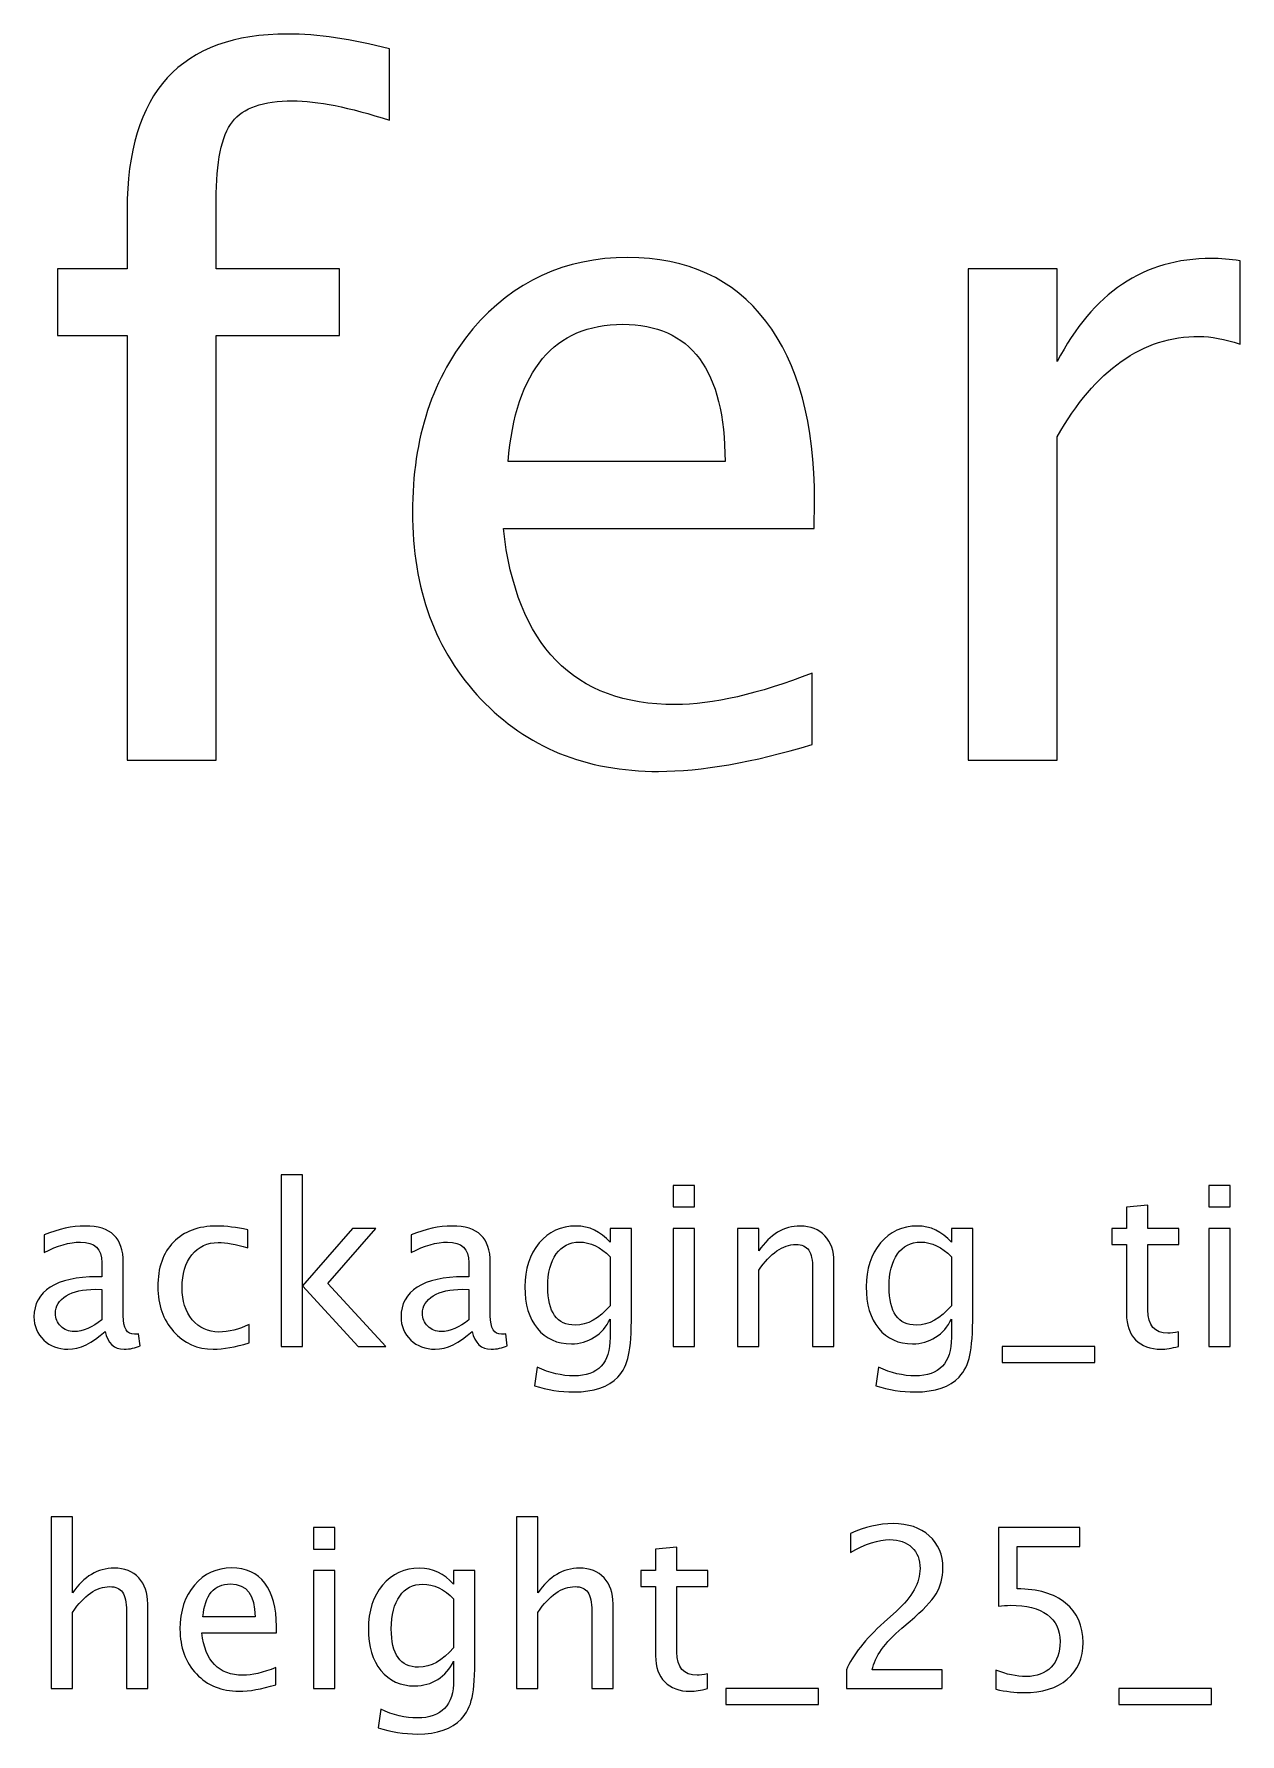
# Model space of a CAD drawing. Header units: centimetres. Extents: x -201 to 63, y -83 to 73.
# Drawn here: x -51.92 to -45.04, y 52.41 to 62.1 of the extents above; entities that cross this region are included whole.
import ezdxf

# ---------------------------------------------------------------- set-up
doc = ezdxf.new("R2010")
doc.units = ezdxf.units.CM
doc.header["$MEASUREMENT"] = 0
doc.layers.add('Layer 1', color=7, linetype='Continuous')

msp = doc.modelspace()

# ---------------------------------------------------------------- linework, layer by layer
at = {"layer": 'Layer 1'}
for points, knots in [([(-51.38484, 57.96006), (-51.38484, 57.96006), (-51.38484, 60.38364), (-51.38484, 60.38364), (-51.38484, 60.38364), (-51.38484, 60.38364), (-51.7826, 60.38364), (-51.7826, 60.38364), (-51.7826, 60.38364), (-51.7826, 60.38364), (-51.7826, 60.76465), (-51.7826, 60.76465), (-51.7826, 60.76465), (-51.7826, 60.76465), (-51.38484, 60.76465), (-51.38484, 60.76465), (-51.38484, 60.76465), (-51.38484, 60.76465), (-51.38484, 61.10067), (-51.38484, 61.10067), (-51.38484, 61.10067), (-51.38484, 61.76918), (-51.07969, 62.10344), (-50.46938, 62.10344), (-50.46938, 62.10344), (-50.29828, 62.10344), (-50.10426, 62.07522), (-49.8873, 62.01877), (-49.8873, 62.01877), (-49.8873, 62.01877), (-49.8873, 61.61131), (-49.8873, 61.61131), (-49.8873, 61.61131), (-50.11748, 61.6854), (-50.30181, 61.72244), (-50.44028, 61.72244), (-50.44028, 61.72244), (-50.60873, 61.72244), (-50.72338, 61.68275), (-50.78424, 61.60249), (-50.78424, 61.60249), (-50.84597, 61.52224), (-50.87684, 61.37319), (-50.87684, 61.15535), (-50.87684, 61.15535), (-50.87684, 61.15535), (-50.87684, 60.76465), (-50.87684, 60.76465), (-50.87684, 60.76465), (-50.87684, 60.76465), (-50.17217, 60.76465), (-50.17217, 60.76465), (-50.17217, 60.76465), (-50.17217, 60.76465), (-50.17217, 60.38364), (-50.17217, 60.38364), (-50.17217, 60.38364), (-50.17217, 60.38364), (-50.87684, 60.38364), (-50.87684, 60.38364), (-50.87684, 60.38364), (-50.87684, 60.38364), (-50.87684, 57.96006), (-50.87684, 57.96006), (-50.87684, 57.96006), (-50.87684, 57.96006), (-51.38484, 57.96006), (-51.38484, 57.96006)], [0, 0, 0, 0, 0.0555556, 0.0555556, 0.0555556, 0.0555556, 0.1111111, 0.1111111, 0.1111111, 0.1111111, 0.1666667, 0.1666667, 0.1666667, 0.1666667, 0.2222222, 0.2222222, 0.2222222, 0.2222222, 0.2777778, 0.2777778, 0.2777778, 0.2777778, 0.3333333, 0.3333333, 0.3333333, 0.3333333, 0.3888889, 0.3888889, 0.3888889, 0.3888889, 0.4444444, 0.4444444, 0.4444444, 0.4444444, 0.5, 0.5, 0.5, 0.5, 0.5555556, 0.5555556, 0.5555556, 0.5555556, 0.6111111, 0.6111111, 0.6111111, 0.6111111, 0.6666667, 0.6666667, 0.6666667, 0.6666667, 0.7222222, 0.7222222, 0.7222222, 0.7222222, 0.7777778, 0.7777778, 0.7777778, 0.7777778, 0.8333333, 0.8333333, 0.8333333, 0.8333333, 0.8888889, 0.8888889, 0.8888889, 0.8888889, 1, 1, 1, 1]), ([(-47.47606, 58.05002), (-47.81737, 57.94771), (-48.1093, 57.89656), (-48.35271, 57.89656), (-48.35271, 57.89656), (-48.76811, 57.89656), (-49.10589, 58.03414), (-49.36607, 58.30843), (-49.36607, 58.30843), (-49.62624, 58.58271), (-49.75677, 58.93814), (-49.75677, 59.37558), (-49.75677, 59.37558), (-49.75677, 59.7998), (-49.64212, 60.14817), (-49.41193, 60.42069), (-49.41193, 60.42069), (-49.18174, 60.69233), (-48.88717, 60.82815), (-48.52822, 60.82815), (-48.52822, 60.82815), (-48.18867, 60.82815), (-47.92585, 60.70732), (-47.74064, 60.46567), (-47.74064, 60.46567), (-47.55544, 60.22401), (-47.46283, 59.88182), (-47.46283, 59.4382), (-47.46283, 59.4382), (-47.46283, 59.4382), (-47.46548, 59.28298), (-47.46548, 59.28298), (-47.46548, 59.28298), (-47.46548, 59.28298), (-49.23819, 59.28298), (-49.23819, 59.28298), (-49.23819, 59.28298), (-49.1641, 58.6127), (-48.8369, 58.27756), (-48.25746, 58.27756), (-48.25746, 58.27756), (-48.04491, 58.27756), (-47.78474, 58.33753), (-47.47606, 58.45748), (-47.47606, 58.45748), (-47.47606, 58.45748), (-47.47606, 58.05002), (-47.47606, 58.05002)], [0, 0, 0, 0, 0.0769231, 0.0769231, 0.0769231, 0.0769231, 0.1538462, 0.1538462, 0.1538462, 0.1538462, 0.2307692, 0.2307692, 0.2307692, 0.2307692, 0.3076923, 0.3076923, 0.3076923, 0.3076923, 0.3846154, 0.3846154, 0.3846154, 0.3846154, 0.4615385, 0.4615385, 0.4615385, 0.4615385, 0.5384615, 0.5384615, 0.5384615, 0.5384615, 0.6153846, 0.6153846, 0.6153846, 0.6153846, 0.6923077, 0.6923077, 0.6923077, 0.6923077, 0.7692308, 0.7692308, 0.7692308, 0.7692308, 0.8461538, 0.8461538, 0.8461538, 0.8461538, 1, 1, 1, 1]), ([(-46.58618, 57.96006), (-46.58618, 57.96006), (-46.58618, 60.76465), (-46.58618, 60.76465), (-46.58618, 60.76465), (-46.58618, 60.76465), (-46.07818, 60.76465), (-46.07818, 60.76465), (-46.07818, 60.76465), (-46.07818, 60.76465), (-46.07818, 60.2346), (-46.07818, 60.2346), (-46.07818, 60.2346), (-45.87621, 60.62706), (-45.58341, 60.82285), (-45.19888, 60.82285), (-45.19888, 60.82285), (-45.14685, 60.82285), (-45.09216, 60.81844), (-45.03572, 60.80962), (-45.03572, 60.80962), (-45.03572, 60.80962), (-45.03572, 60.33426), (-45.03572, 60.33426), (-45.03572, 60.33426), (-45.12391, 60.36336), (-45.20153, 60.37835), (-45.26855, 60.37835), (-45.26855, 60.37835), (-45.59135, 60.37835), (-45.86122, 60.18785), (-46.07818, 59.80597), (-46.07818, 59.80597), (-46.07818, 59.80597), (-46.07818, 57.96006), (-46.07818, 57.96006), (-46.07818, 57.96006), (-46.07818, 57.96006), (-46.58618, 57.96006), (-46.58618, 57.96006)], [0, 0, 0, 0, 0.0909091, 0.0909091, 0.0909091, 0.0909091, 0.1818182, 0.1818182, 0.1818182, 0.1818182, 0.2727273, 0.2727273, 0.2727273, 0.2727273, 0.3636364, 0.3636364, 0.3636364, 0.3636364, 0.4545455, 0.4545455, 0.4545455, 0.4545455, 0.5454545, 0.5454545, 0.5454545, 0.5454545, 0.6363636, 0.6363636, 0.6363636, 0.6363636, 0.7272727, 0.7272727, 0.7272727, 0.7272727, 0.8181818, 0.8181818, 0.8181818, 0.8181818, 1, 1, 1, 1]), ([(-49.21173, 59.66398), (-49.21173, 59.66398), (-47.97348, 59.66398), (-47.97348, 59.66398), (-47.97348, 59.66398), (-47.97348, 60.18609), (-48.16839, 60.44714), (-48.55732, 60.44714), (-48.55732, 60.44714), (-48.94891, 60.44714), (-49.16675, 60.18609), (-49.21173, 59.66398)], [0, 0, 0, 0, 0.25, 0.25, 0.25, 0.25, 0.5, 0.5, 0.5, 0.5, 1, 1, 1, 1]), ([(-50.50589, 54.61574), (-50.50589, 54.61574), (-50.50589, 55.59491), (-50.50589, 55.59491), (-50.50589, 55.59491), (-50.50589, 55.59491), (-50.38397, 55.59491), (-50.38397, 55.59491), (-50.38397, 55.59491), (-50.38397, 55.59491), (-50.38397, 54.96224), (-50.38397, 54.96224), (-50.38397, 54.96224), (-50.38397, 54.96224), (-50.09822, 55.28884), (-50.09822, 55.28884), (-50.09822, 55.28884), (-50.09822, 55.28884), (-49.96656, 55.28884), (-49.96656, 55.28884), (-49.96656, 55.28884), (-49.96656, 55.28884), (-50.23961, 54.97473), (-50.23961, 54.97473), (-50.23961, 54.97473), (-50.23961, 54.97473), (-49.90941, 54.61574), (-49.90941, 54.61574), (-49.90941, 54.61574), (-49.90941, 54.61574), (-50.06647, 54.61574), (-50.06647, 54.61574), (-50.06647, 54.61574), (-50.06647, 54.61574), (-50.38397, 54.96097), (-50.38397, 54.96097), (-50.38397, 54.96097), (-50.38397, 54.96097), (-50.38397, 54.61574), (-50.38397, 54.61574), (-50.38397, 54.61574), (-50.38397, 54.61574), (-50.50589, 54.61574), (-50.50589, 54.61574)], [0, 0, 0, 0, 0.0833333, 0.0833333, 0.0833333, 0.0833333, 0.1666667, 0.1666667, 0.1666667, 0.1666667, 0.25, 0.25, 0.25, 0.25, 0.3333333, 0.3333333, 0.3333333, 0.3333333, 0.4166667, 0.4166667, 0.4166667, 0.4166667, 0.5, 0.5, 0.5, 0.5, 0.5833333, 0.5833333, 0.5833333, 0.5833333, 0.6666667, 0.6666667, 0.6666667, 0.6666667, 0.75, 0.75, 0.75, 0.75, 0.8333333, 0.8333333, 0.8333333, 0.8333333, 1, 1, 1, 1]), ([(-48.27047, 55.41203), (-48.27047, 55.41203), (-48.27047, 55.53395), (-48.27047, 55.53395), (-48.27047, 55.53395), (-48.27047, 55.53395), (-48.14855, 55.53395), (-48.14855, 55.53395), (-48.14855, 55.53395), (-48.14855, 55.53395), (-48.14855, 55.41203), (-48.14855, 55.41203), (-48.14855, 55.41203), (-48.14855, 55.41203), (-48.27047, 55.41203), (-48.27047, 55.41203)], [0, 0, 0, 0, 0.2, 0.2, 0.2, 0.2, 0.4, 0.4, 0.4, 0.4, 0.6, 0.6, 0.6, 0.6, 1, 1, 1, 1]), ([(-45.21336, 55.41203), (-45.21336, 55.41203), (-45.21336, 55.53395), (-45.21336, 55.53395), (-45.21336, 55.53395), (-45.21336, 55.53395), (-45.09144, 55.53395), (-45.09144, 55.53395), (-45.09144, 55.53395), (-45.09144, 55.53395), (-45.09144, 55.41203), (-45.09144, 55.41203), (-45.09144, 55.41203), (-45.09144, 55.41203), (-45.21336, 55.41203), (-45.21336, 55.41203)], [0, 0, 0, 0, 0.2, 0.2, 0.2, 0.2, 0.4, 0.4, 0.4, 0.4, 0.6, 0.6, 0.6, 0.6, 1, 1, 1, 1]), ([(-45.38735, 54.61595), (-45.42503, 54.60558), (-45.45783, 54.6005), (-45.48556, 54.6005), (-45.48556, 54.6005), (-45.54779, 54.6005), (-45.59626, 54.61828), (-45.63098, 54.65384), (-45.63098, 54.65384), (-45.6659, 54.6894), (-45.68326, 54.73872), (-45.68326, 54.80201), (-45.68326, 54.80201), (-45.68326, 54.80201), (-45.68326, 55.1974), (-45.68326, 55.1974), (-45.68326, 55.1974), (-45.68326, 55.1974), (-45.7675, 55.1974), (-45.7675, 55.1974), (-45.7675, 55.1974), (-45.7675, 55.1974), (-45.7675, 55.28884), (-45.7675, 55.28884), (-45.7675, 55.28884), (-45.7675, 55.28884), (-45.68326, 55.28884), (-45.68326, 55.28884), (-45.68326, 55.28884), (-45.68326, 55.28884), (-45.68326, 55.41055), (-45.68326, 55.41055), (-45.68326, 55.41055), (-45.68326, 55.41055), (-45.56134, 55.42219), (-45.56134, 55.42219), (-45.56134, 55.42219), (-45.56134, 55.42219), (-45.56134, 55.28884), (-45.56134, 55.28884), (-45.56134, 55.28884), (-45.56134, 55.28884), (-45.38481, 55.28884), (-45.38481, 55.28884), (-45.38481, 55.28884), (-45.38481, 55.28884), (-45.38481, 55.1974), (-45.38481, 55.1974), (-45.38481, 55.1974), (-45.38481, 55.1974), (-45.56134, 55.1974), (-45.56134, 55.1974), (-45.56134, 55.1974), (-45.56134, 55.1974), (-45.56134, 54.82402), (-45.56134, 54.82402), (-45.56134, 54.82402), (-45.56134, 54.73597), (-45.52303, 54.69194), (-45.44662, 54.69194), (-45.44662, 54.69194), (-45.43032, 54.69194), (-45.41063, 54.69469), (-45.38735, 54.69998), (-45.38735, 54.69998), (-45.38735, 54.69998), (-45.38735, 54.61595), (-45.38735, 54.61595)], [0, 0, 0, 0, 0.0555556, 0.0555556, 0.0555556, 0.0555556, 0.1111111, 0.1111111, 0.1111111, 0.1111111, 0.1666667, 0.1666667, 0.1666667, 0.1666667, 0.2222222, 0.2222222, 0.2222222, 0.2222222, 0.2777778, 0.2777778, 0.2777778, 0.2777778, 0.3333333, 0.3333333, 0.3333333, 0.3333333, 0.3888889, 0.3888889, 0.3888889, 0.3888889, 0.4444444, 0.4444444, 0.4444444, 0.4444444, 0.5, 0.5, 0.5, 0.5, 0.5555556, 0.5555556, 0.5555556, 0.5555556, 0.6111111, 0.6111111, 0.6111111, 0.6111111, 0.6666667, 0.6666667, 0.6666667, 0.6666667, 0.7222222, 0.7222222, 0.7222222, 0.7222222, 0.7777778, 0.7777778, 0.7777778, 0.7777778, 0.8333333, 0.8333333, 0.8333333, 0.8333333, 0.8888889, 0.8888889, 0.8888889, 0.8888889, 1, 1, 1, 1]), ([(-51.51067, 54.70147), (-51.5839, 54.63416), (-51.65439, 54.6005), (-51.72212, 54.6005), (-51.72212, 54.6005), (-51.77779, 54.6005), (-51.82415, 54.61786), (-51.86076, 54.65278), (-51.86076, 54.65278), (-51.89759, 54.68771), (-51.91601, 54.73173), (-51.91601, 54.78486), (-51.91601, 54.78486), (-51.91601, 54.85831), (-51.88511, 54.91483), (-51.8233, 54.9542), (-51.8233, 54.9542), (-51.76149, 54.99357), (-51.6728, 55.01325), (-51.55723, 55.01325), (-51.55723, 55.01325), (-51.55723, 55.01325), (-51.52866, 55.01325), (-51.52866, 55.01325), (-51.52866, 55.01325), (-51.52866, 55.01325), (-51.52866, 55.09432), (-51.52866, 55.09432), (-51.52866, 55.09432), (-51.52866, 55.17242), (-51.5693, 55.21137), (-51.65079, 55.21137), (-51.65079, 55.21137), (-51.71387, 55.21137), (-51.78287, 55.19147), (-51.85759, 55.15168), (-51.85759, 55.15168), (-51.85759, 55.15168), (-51.85759, 55.25201), (-51.85759, 55.25201), (-51.85759, 55.25201), (-51.77546, 55.28588), (-51.69799, 55.30281), (-51.62539, 55.30281), (-51.62539, 55.30281), (-51.55067, 55.30281), (-51.49543, 55.28588), (-51.46008, 55.2518), (-51.46008, 55.2518), (-51.42452, 55.21772), (-51.40674, 55.16523), (-51.40674, 55.09432), (-51.40674, 55.09432), (-51.40674, 55.09432), (-51.40674, 54.79015), (-51.40674, 54.79015), (-51.40674, 54.79015), (-51.40674, 54.72052), (-51.38536, 54.68559), (-51.34239, 54.68559), (-51.34239, 54.68559), (-51.3371, 54.68559), (-51.32927, 54.68644), (-51.3189, 54.68813), (-51.3189, 54.68813), (-51.3189, 54.68813), (-51.31022, 54.6204), (-51.31022, 54.6204), (-51.31022, 54.6204), (-51.33795, 54.60706), (-51.36843, 54.6005), (-51.40187, 54.6005), (-51.40187, 54.6005), (-51.45881, 54.6005), (-51.495, 54.63416), (-51.51067, 54.70147)], [0, 0, 0, 0, 0.05, 0.05, 0.05, 0.05, 0.1, 0.1, 0.1, 0.1, 0.15, 0.15, 0.15, 0.15, 0.2, 0.2, 0.2, 0.2, 0.25, 0.25, 0.25, 0.25, 0.3, 0.3, 0.3, 0.3, 0.35, 0.35, 0.35, 0.35, 0.4, 0.4, 0.4, 0.4, 0.45, 0.45, 0.45, 0.45, 0.5, 0.5, 0.5, 0.5, 0.55, 0.55, 0.55, 0.55, 0.6, 0.6, 0.6, 0.6, 0.65, 0.65, 0.65, 0.65, 0.7, 0.7, 0.7, 0.7, 0.75, 0.75, 0.75, 0.75, 0.8, 0.8, 0.8, 0.8, 0.85, 0.85, 0.85, 0.85, 0.9, 0.9, 0.9, 0.9, 1, 1, 1, 1]), ([(-50.68898, 54.63606), (-50.76793, 54.61235), (-50.83609, 54.6005), (-50.89345, 54.6005), (-50.89345, 54.6005), (-50.98447, 54.6005), (-51.05982, 54.63416), (-51.11972, 54.70125), (-51.11972, 54.70125), (-51.17962, 54.76856), (-51.20968, 54.85344), (-51.20968, 54.95568), (-51.20968, 54.95568), (-51.20968, 55.0649), (-51.18005, 55.1502), (-51.12078, 55.21116), (-51.12078, 55.21116), (-51.06151, 55.27233), (-50.97875, 55.30281), (-50.87249, 55.30281), (-50.87249, 55.30281), (-50.82021, 55.30281), (-50.76137, 55.29561), (-50.6966, 55.28122), (-50.6966, 55.28122), (-50.6966, 55.28122), (-50.6966, 55.17835), (-50.6966, 55.17835), (-50.6966, 55.17835), (-50.76539, 55.19867), (-50.82148, 55.20883), (-50.86466, 55.20883), (-50.86466, 55.20883), (-50.92732, 55.20883), (-50.97748, 55.18534), (-51.01495, 55.13856), (-51.01495, 55.13856), (-51.05241, 55.09178), (-51.07125, 55.02934), (-51.07125, 54.95144), (-51.07125, 54.95144), (-51.07125, 54.87588), (-51.05178, 54.81492), (-51.01304, 54.76814), (-51.01304, 54.76814), (-50.97431, 54.72157), (-50.92372, 54.69829), (-50.86085, 54.69829), (-50.86085, 54.69829), (-50.80518, 54.69829), (-50.74803, 54.71268), (-50.68898, 54.74147), (-50.68898, 54.74147), (-50.68898, 54.74147), (-50.68898, 54.63606), (-50.68898, 54.63606)], [0, 0, 0, 0, 0.0666667, 0.0666667, 0.0666667, 0.0666667, 0.1333333, 0.1333333, 0.1333333, 0.1333333, 0.2, 0.2, 0.2, 0.2, 0.2666667, 0.2666667, 0.2666667, 0.2666667, 0.3333333, 0.3333333, 0.3333333, 0.3333333, 0.4, 0.4, 0.4, 0.4, 0.4666667, 0.4666667, 0.4666667, 0.4666667, 0.5333333, 0.5333333, 0.5333333, 0.5333333, 0.6, 0.6, 0.6, 0.6, 0.6666667, 0.6666667, 0.6666667, 0.6666667, 0.7333333, 0.7333333, 0.7333333, 0.7333333, 0.8, 0.8, 0.8, 0.8, 0.8666667, 0.8666667, 0.8666667, 0.8666667, 1, 1, 1, 1]), ([(-49.41665, 54.70147), (-49.48988, 54.63416), (-49.56037, 54.6005), (-49.6281, 54.6005), (-49.6281, 54.6005), (-49.68377, 54.6005), (-49.73013, 54.61786), (-49.76674, 54.65278), (-49.76674, 54.65278), (-49.80357, 54.68771), (-49.82199, 54.73173), (-49.82199, 54.78486), (-49.82199, 54.78486), (-49.82199, 54.85831), (-49.79109, 54.91483), (-49.72928, 54.9542), (-49.72928, 54.9542), (-49.66747, 54.99357), (-49.57878, 55.01325), (-49.46321, 55.01325), (-49.46321, 55.01325), (-49.46321, 55.01325), (-49.43464, 55.01325), (-49.43464, 55.01325), (-49.43464, 55.01325), (-49.43464, 55.01325), (-49.43464, 55.09432), (-49.43464, 55.09432), (-49.43464, 55.09432), (-49.43464, 55.17242), (-49.47528, 55.21137), (-49.55677, 55.21137), (-49.55677, 55.21137), (-49.61985, 55.21137), (-49.68885, 55.19147), (-49.76357, 55.15168), (-49.76357, 55.15168), (-49.76357, 55.15168), (-49.76357, 55.25201), (-49.76357, 55.25201), (-49.76357, 55.25201), (-49.68144, 55.28588), (-49.60397, 55.30281), (-49.53137, 55.30281), (-49.53137, 55.30281), (-49.45665, 55.30281), (-49.40141, 55.28588), (-49.36606, 55.2518), (-49.36606, 55.2518), (-49.3305, 55.21772), (-49.31272, 55.16523), (-49.31272, 55.09432), (-49.31272, 55.09432), (-49.31272, 55.09432), (-49.31272, 54.79015), (-49.31272, 54.79015), (-49.31272, 54.79015), (-49.31272, 54.72052), (-49.29134, 54.68559), (-49.24837, 54.68559), (-49.24837, 54.68559), (-49.24308, 54.68559), (-49.23525, 54.68644), (-49.22488, 54.68813), (-49.22488, 54.68813), (-49.22488, 54.68813), (-49.2162, 54.6204), (-49.2162, 54.6204), (-49.2162, 54.6204), (-49.24393, 54.60706), (-49.27441, 54.6005), (-49.30785, 54.6005), (-49.30785, 54.6005), (-49.36479, 54.6005), (-49.40098, 54.63416), (-49.41665, 54.70147)], [0, 0, 0, 0, 0.05, 0.05, 0.05, 0.05, 0.1, 0.1, 0.1, 0.1, 0.15, 0.15, 0.15, 0.15, 0.2, 0.2, 0.2, 0.2, 0.25, 0.25, 0.25, 0.25, 0.3, 0.3, 0.3, 0.3, 0.35, 0.35, 0.35, 0.35, 0.4, 0.4, 0.4, 0.4, 0.45, 0.45, 0.45, 0.45, 0.5, 0.5, 0.5, 0.5, 0.55, 0.55, 0.55, 0.55, 0.6, 0.6, 0.6, 0.6, 0.65, 0.65, 0.65, 0.65, 0.7, 0.7, 0.7, 0.7, 0.75, 0.75, 0.75, 0.75, 0.8, 0.8, 0.8, 0.8, 0.85, 0.85, 0.85, 0.85, 0.9, 0.9, 0.9, 0.9, 1, 1, 1, 1]), ([(-49.05978, 54.39222), (-49.05978, 54.39222), (-49.04539, 54.49763), (-49.04539, 54.49763), (-49.04539, 54.49763), (-48.97469, 54.46461), (-48.90463, 54.4481), (-48.83541, 54.4481), (-48.83541, 54.4481), (-48.69804, 54.4481), (-48.62925, 54.52091), (-48.62925, 54.66633), (-48.62925, 54.66633), (-48.62925, 54.66633), (-48.62925, 54.77216), (-48.62925, 54.77216), (-48.62925, 54.77216), (-48.65042, 54.7275), (-48.68047, 54.693), (-48.71963, 54.66823), (-48.71963, 54.66823), (-48.75879, 54.64347), (-48.80239, 54.63098), (-48.85044, 54.63098), (-48.85044, 54.63098), (-48.93193, 54.63098), (-48.99649, 54.66019), (-49.04412, 54.71861), (-49.04412, 54.71861), (-49.09174, 54.77703), (-49.11566, 54.85619), (-49.11566, 54.9561), (-49.11566, 54.9561), (-49.11566, 55.05834), (-49.08857, 55.14173), (-49.03438, 55.20629), (-49.03438, 55.20629), (-48.97998, 55.27064), (-48.90992, 55.30281), (-48.82377, 55.30281), (-48.82377, 55.30281), (-48.74842, 55.30281), (-48.68344, 55.27233), (-48.62925, 55.21116), (-48.62925, 55.21116), (-48.62925, 55.21116), (-48.62925, 55.28884), (-48.62925, 55.28884), (-48.62925, 55.28884), (-48.62925, 55.28884), (-48.50733, 55.28884), (-48.50733, 55.28884), (-48.50733, 55.28884), (-48.50733, 55.28884), (-48.50733, 54.79947), (-48.50733, 54.79947), (-48.50733, 54.79947), (-48.50733, 54.69427), (-48.51283, 54.61638), (-48.52384, 54.56579), (-48.52384, 54.56579), (-48.53463, 54.5152), (-48.55538, 54.47371), (-48.58543, 54.44154), (-48.58543, 54.44154), (-48.63877, 54.38502), (-48.72217, 54.35666), (-48.83541, 54.35666), (-48.83541, 54.35666), (-48.91309, 54.35666), (-48.98781, 54.36851), (-49.05978, 54.39222)], [0, 0, 0, 0, 0.0526316, 0.0526316, 0.0526316, 0.0526316, 0.1052632, 0.1052632, 0.1052632, 0.1052632, 0.1578947, 0.1578947, 0.1578947, 0.1578947, 0.2105263, 0.2105263, 0.2105263, 0.2105263, 0.2631579, 0.2631579, 0.2631579, 0.2631579, 0.3157895, 0.3157895, 0.3157895, 0.3157895, 0.3684211, 0.3684211, 0.3684211, 0.3684211, 0.4210526, 0.4210526, 0.4210526, 0.4210526, 0.4736842, 0.4736842, 0.4736842, 0.4736842, 0.5263158, 0.5263158, 0.5263158, 0.5263158, 0.5789474, 0.5789474, 0.5789474, 0.5789474, 0.6315789, 0.6315789, 0.6315789, 0.6315789, 0.6842105, 0.6842105, 0.6842105, 0.6842105, 0.7368421, 0.7368421, 0.7368421, 0.7368421, 0.7894737, 0.7894737, 0.7894737, 0.7894737, 0.8421053, 0.8421053, 0.8421053, 0.8421053, 0.8947368, 0.8947368, 0.8947368, 0.8947368, 1, 1, 1, 1]), ([(-48.27047, 54.61574), (-48.27047, 54.61574), (-48.27047, 55.28884), (-48.27047, 55.28884), (-48.27047, 55.28884), (-48.27047, 55.28884), (-48.14855, 55.28884), (-48.14855, 55.28884), (-48.14855, 55.28884), (-48.14855, 55.28884), (-48.14855, 54.61574), (-48.14855, 54.61574), (-48.14855, 54.61574), (-48.14855, 54.61574), (-48.27047, 54.61574), (-48.27047, 54.61574)], [0, 0, 0, 0, 0.2, 0.2, 0.2, 0.2, 0.4, 0.4, 0.4, 0.4, 0.6, 0.6, 0.6, 0.6, 1, 1, 1, 1]), ([(-47.90344, 54.61574), (-47.90344, 54.61574), (-47.90344, 55.28884), (-47.90344, 55.28884), (-47.90344, 55.28884), (-47.90344, 55.28884), (-47.78152, 55.28884), (-47.78152, 55.28884), (-47.78152, 55.28884), (-47.78152, 55.28884), (-47.78152, 55.16163), (-47.78152, 55.16163), (-47.78152, 55.16163), (-47.71696, 55.25582), (-47.6378, 55.30281), (-47.54424, 55.30281), (-47.54424, 55.30281), (-47.4854, 55.30281), (-47.43862, 55.2844), (-47.40412, 55.24735), (-47.40412, 55.24735), (-47.36962, 55.21052), (-47.35226, 55.16078), (-47.35226, 55.09855), (-47.35226, 55.09855), (-47.35226, 55.09855), (-47.35226, 54.61574), (-47.35226, 54.61574), (-47.35226, 54.61574), (-47.35226, 54.61574), (-47.47418, 54.61574), (-47.47418, 54.61574), (-47.47418, 54.61574), (-47.47418, 54.61574), (-47.47418, 55.05876), (-47.47418, 55.05876), (-47.47418, 55.05876), (-47.47418, 55.10871), (-47.48159, 55.14427), (-47.49619, 55.16544), (-47.49619, 55.16544), (-47.51101, 55.18682), (-47.53535, 55.1974), (-47.56943, 55.1974), (-47.56943, 55.1974), (-47.64436, 55.1974), (-47.71506, 55.14851), (-47.78152, 55.05072), (-47.78152, 55.05072), (-47.78152, 55.05072), (-47.78152, 54.61574), (-47.78152, 54.61574), (-47.78152, 54.61574), (-47.78152, 54.61574), (-47.90344, 54.61574), (-47.90344, 54.61574)], [0, 0, 0, 0, 0.0666667, 0.0666667, 0.0666667, 0.0666667, 0.1333333, 0.1333333, 0.1333333, 0.1333333, 0.2, 0.2, 0.2, 0.2, 0.2666667, 0.2666667, 0.2666667, 0.2666667, 0.3333333, 0.3333333, 0.3333333, 0.3333333, 0.4, 0.4, 0.4, 0.4, 0.4666667, 0.4666667, 0.4666667, 0.4666667, 0.5333333, 0.5333333, 0.5333333, 0.5333333, 0.6, 0.6, 0.6, 0.6, 0.6666667, 0.6666667, 0.6666667, 0.6666667, 0.7333333, 0.7333333, 0.7333333, 0.7333333, 0.8, 0.8, 0.8, 0.8, 0.8666667, 0.8666667, 0.8666667, 0.8666667, 1, 1, 1, 1]), ([(-47.11265, 54.39222), (-47.11265, 54.39222), (-47.09826, 54.49763), (-47.09826, 54.49763), (-47.09826, 54.49763), (-47.02756, 54.46461), (-46.9575, 54.4481), (-46.88828, 54.4481), (-46.88828, 54.4481), (-46.75091, 54.4481), (-46.68212, 54.52091), (-46.68212, 54.66633), (-46.68212, 54.66633), (-46.68212, 54.66633), (-46.68212, 54.77216), (-46.68212, 54.77216), (-46.68212, 54.77216), (-46.70329, 54.7275), (-46.73334, 54.693), (-46.7725, 54.66823), (-46.7725, 54.66823), (-46.81166, 54.64347), (-46.85526, 54.63098), (-46.90331, 54.63098), (-46.90331, 54.63098), (-46.9848, 54.63098), (-47.04936, 54.66019), (-47.09699, 54.71861), (-47.09699, 54.71861), (-47.14461, 54.77703), (-47.16853, 54.85619), (-47.16853, 54.9561), (-47.16853, 54.9561), (-47.16853, 55.05834), (-47.14144, 55.14173), (-47.08725, 55.20629), (-47.08725, 55.20629), (-47.03285, 55.27064), (-46.96279, 55.30281), (-46.87664, 55.30281), (-46.87664, 55.30281), (-46.80129, 55.30281), (-46.73631, 55.27233), (-46.68212, 55.21116), (-46.68212, 55.21116), (-46.68212, 55.21116), (-46.68212, 55.28884), (-46.68212, 55.28884), (-46.68212, 55.28884), (-46.68212, 55.28884), (-46.5602, 55.28884), (-46.5602, 55.28884), (-46.5602, 55.28884), (-46.5602, 55.28884), (-46.5602, 54.79947), (-46.5602, 54.79947), (-46.5602, 54.79947), (-46.5602, 54.69427), (-46.5657, 54.61638), (-46.57671, 54.56579), (-46.57671, 54.56579), (-46.5875, 54.5152), (-46.60825, 54.47371), (-46.6383, 54.44154), (-46.6383, 54.44154), (-46.69164, 54.38502), (-46.77504, 54.35666), (-46.88828, 54.35666), (-46.88828, 54.35666), (-46.96596, 54.35666), (-47.04068, 54.36851), (-47.11265, 54.39222)], [0, 0, 0, 0, 0.0526316, 0.0526316, 0.0526316, 0.0526316, 0.1052632, 0.1052632, 0.1052632, 0.1052632, 0.1578947, 0.1578947, 0.1578947, 0.1578947, 0.2105263, 0.2105263, 0.2105263, 0.2105263, 0.2631579, 0.2631579, 0.2631579, 0.2631579, 0.3157895, 0.3157895, 0.3157895, 0.3157895, 0.3684211, 0.3684211, 0.3684211, 0.3684211, 0.4210526, 0.4210526, 0.4210526, 0.4210526, 0.4736842, 0.4736842, 0.4736842, 0.4736842, 0.5263158, 0.5263158, 0.5263158, 0.5263158, 0.5789474, 0.5789474, 0.5789474, 0.5789474, 0.6315789, 0.6315789, 0.6315789, 0.6315789, 0.6842105, 0.6842105, 0.6842105, 0.6842105, 0.7368421, 0.7368421, 0.7368421, 0.7368421, 0.7894737, 0.7894737, 0.7894737, 0.7894737, 0.8421053, 0.8421053, 0.8421053, 0.8421053, 0.8947368, 0.8947368, 0.8947368, 0.8947368, 1, 1, 1, 1]), ([(-45.21336, 54.61574), (-45.21336, 54.61574), (-45.21336, 55.28884), (-45.21336, 55.28884), (-45.21336, 55.28884), (-45.21336, 55.28884), (-45.09144, 55.28884), (-45.09144, 55.28884), (-45.09144, 55.28884), (-45.09144, 55.28884), (-45.09144, 54.61574), (-45.09144, 54.61574), (-45.09144, 54.61574), (-45.09144, 54.61574), (-45.21336, 54.61574), (-45.21336, 54.61574)], [0, 0, 0, 0, 0.2, 0.2, 0.2, 0.2, 0.4, 0.4, 0.4, 0.4, 0.6, 0.6, 0.6, 0.6, 1, 1, 1, 1]), ([(-48.62925, 54.84857), (-48.62925, 54.84857), (-48.62925, 55.12776), (-48.62925, 55.12776), (-48.62925, 55.12776), (-48.68301, 55.18343), (-48.74164, 55.21137), (-48.80493, 55.21137), (-48.80493, 55.21137), (-48.86124, 55.21137), (-48.90526, 55.18893), (-48.93701, 55.14385), (-48.93701, 55.14385), (-48.96897, 55.09898), (-48.98485, 55.03653), (-48.98485, 54.95695), (-48.98485, 54.95695), (-48.98485, 54.81069), (-48.93299, 54.73766), (-48.82906, 54.73766), (-48.82906, 54.73766), (-48.75837, 54.73766), (-48.69169, 54.7747), (-48.62925, 54.84857)], [0, 0, 0, 0, 0.1428571, 0.1428571, 0.1428571, 0.1428571, 0.2857143, 0.2857143, 0.2857143, 0.2857143, 0.4285714, 0.4285714, 0.4285714, 0.4285714, 0.5714286, 0.5714286, 0.5714286, 0.5714286, 0.7142857, 0.7142857, 0.7142857, 0.7142857, 1, 1, 1, 1]), ([(-46.68212, 54.84857), (-46.68212, 54.84857), (-46.68212, 55.12776), (-46.68212, 55.12776), (-46.68212, 55.12776), (-46.73588, 55.18343), (-46.79451, 55.21137), (-46.8578, 55.21137), (-46.8578, 55.21137), (-46.91411, 55.21137), (-46.95813, 55.18893), (-46.98988, 55.14385), (-46.98988, 55.14385), (-47.02184, 55.09898), (-47.03772, 55.03653), (-47.03772, 54.95695), (-47.03772, 54.95695), (-47.03772, 54.81069), (-46.98586, 54.73766), (-46.88193, 54.73766), (-46.88193, 54.73766), (-46.81124, 54.73766), (-46.74456, 54.7747), (-46.68212, 54.84857)], [0, 0, 0, 0, 0.1428571, 0.1428571, 0.1428571, 0.1428571, 0.2857143, 0.2857143, 0.2857143, 0.2857143, 0.4285714, 0.4285714, 0.4285714, 0.4285714, 0.5714286, 0.5714286, 0.5714286, 0.5714286, 0.7142857, 0.7142857, 0.7142857, 0.7142857, 1, 1, 1, 1]), ([(-51.52866, 54.76793), (-51.52866, 54.76793), (-51.52866, 54.94086), (-51.52866, 54.94086), (-51.52866, 54.94086), (-51.52866, 54.94086), (-51.56782, 54.94213), (-51.56782, 54.94213), (-51.56782, 54.94213), (-51.63555, 54.94213), (-51.69016, 54.92964), (-51.73186, 54.90467), (-51.73186, 54.90467), (-51.77335, 54.87948), (-51.79409, 54.84625), (-51.79409, 54.80476), (-51.79409, 54.80476), (-51.79409, 54.77576), (-51.78372, 54.75121), (-51.76319, 54.7311), (-51.76319, 54.7311), (-51.74244, 54.71099), (-51.71725, 54.70083), (-51.68741, 54.70083), (-51.68741, 54.70083), (-51.63661, 54.70083), (-51.58369, 54.72327), (-51.52866, 54.76793)], [0, 0, 0, 0, 0.125, 0.125, 0.125, 0.125, 0.25, 0.25, 0.25, 0.25, 0.375, 0.375, 0.375, 0.375, 0.5, 0.5, 0.5, 0.5, 0.625, 0.625, 0.625, 0.625, 0.75, 0.75, 0.75, 0.75, 1, 1, 1, 1]), ([(-49.43464, 54.76793), (-49.43464, 54.76793), (-49.43464, 54.94086), (-49.43464, 54.94086), (-49.43464, 54.94086), (-49.43464, 54.94086), (-49.4738, 54.94213), (-49.4738, 54.94213), (-49.4738, 54.94213), (-49.54153, 54.94213), (-49.59614, 54.92964), (-49.63784, 54.90467), (-49.63784, 54.90467), (-49.67933, 54.87948), (-49.70007, 54.84625), (-49.70007, 54.80476), (-49.70007, 54.80476), (-49.70007, 54.77576), (-49.6897, 54.75121), (-49.66917, 54.7311), (-49.66917, 54.7311), (-49.64842, 54.71099), (-49.62323, 54.70083), (-49.59339, 54.70083), (-49.59339, 54.70083), (-49.54259, 54.70083), (-49.48967, 54.72327), (-49.43464, 54.76793)], [0, 0, 0, 0, 0.125, 0.125, 0.125, 0.125, 0.25, 0.25, 0.25, 0.25, 0.375, 0.375, 0.375, 0.375, 0.5, 0.5, 0.5, 0.5, 0.625, 0.625, 0.625, 0.625, 0.75, 0.75, 0.75, 0.75, 1, 1, 1, 1]), ([(-46.39192, 54.5243), (-46.39192, 54.5243), (-46.39192, 54.61574), (-46.39192, 54.61574), (-46.39192, 54.61574), (-46.39192, 54.61574), (-45.8636, 54.61574), (-45.8636, 54.61574), (-45.8636, 54.61574), (-45.8636, 54.61574), (-45.8636, 54.5243), (-45.8636, 54.5243), (-45.8636, 54.5243), (-45.8636, 54.5243), (-46.39192, 54.5243), (-46.39192, 54.5243)], [0, 0, 0, 0, 0.2, 0.2, 0.2, 0.2, 0.4, 0.4, 0.4, 0.4, 0.6, 0.6, 0.6, 0.6, 1, 1, 1, 1]), ([(-51.81799, 52.66417), (-51.81799, 52.66417), (-51.81799, 53.64334), (-51.81799, 53.64334), (-51.81799, 53.64334), (-51.81799, 53.64334), (-51.69607, 53.64334), (-51.69607, 53.64334), (-51.69607, 53.64334), (-51.69607, 53.64334), (-51.69607, 53.21006), (-51.69607, 53.21006), (-51.69607, 53.21006), (-51.63151, 53.30425), (-51.55235, 53.35124), (-51.45879, 53.35124), (-51.45879, 53.35124), (-51.39995, 53.35124), (-51.35317, 53.33283), (-51.31867, 53.29578), (-51.31867, 53.29578), (-51.28417, 53.25895), (-51.26681, 53.20921), (-51.26681, 53.14698), (-51.26681, 53.14698), (-51.26681, 53.14698), (-51.26681, 52.66417), (-51.26681, 52.66417), (-51.26681, 52.66417), (-51.26681, 52.66417), (-51.38873, 52.66417), (-51.38873, 52.66417), (-51.38873, 52.66417), (-51.38873, 52.66417), (-51.38873, 53.10719), (-51.38873, 53.10719), (-51.38873, 53.10719), (-51.38873, 53.15714), (-51.39614, 53.1927), (-51.41074, 53.21387), (-51.41074, 53.21387), (-51.42556, 53.23525), (-51.4499, 53.24583), (-51.48398, 53.24583), (-51.48398, 53.24583), (-51.55891, 53.24583), (-51.62961, 53.19694), (-51.69607, 53.09915), (-51.69607, 53.09915), (-51.69607, 53.09915), (-51.69607, 52.66417), (-51.69607, 52.66417), (-51.69607, 52.66417), (-51.69607, 52.66417), (-51.81799, 52.66417), (-51.81799, 52.66417)], [0, 0, 0, 0, 0.0666667, 0.0666667, 0.0666667, 0.0666667, 0.1333333, 0.1333333, 0.1333333, 0.1333333, 0.2, 0.2, 0.2, 0.2, 0.2666667, 0.2666667, 0.2666667, 0.2666667, 0.3333333, 0.3333333, 0.3333333, 0.3333333, 0.4, 0.4, 0.4, 0.4, 0.4666667, 0.4666667, 0.4666667, 0.4666667, 0.5333333, 0.5333333, 0.5333333, 0.5333333, 0.6, 0.6, 0.6, 0.6, 0.6666667, 0.6666667, 0.6666667, 0.6666667, 0.7333333, 0.7333333, 0.7333333, 0.7333333, 0.8, 0.8, 0.8, 0.8, 0.8666667, 0.8666667, 0.8666667, 0.8666667, 1, 1, 1, 1]), ([(-49.16326, 52.66417), (-49.16326, 52.66417), (-49.16326, 53.64334), (-49.16326, 53.64334), (-49.16326, 53.64334), (-49.16326, 53.64334), (-49.04134, 53.64334), (-49.04134, 53.64334), (-49.04134, 53.64334), (-49.04134, 53.64334), (-49.04134, 53.21006), (-49.04134, 53.21006), (-49.04134, 53.21006), (-48.97678, 53.30425), (-48.89762, 53.35124), (-48.80406, 53.35124), (-48.80406, 53.35124), (-48.74522, 53.35124), (-48.69844, 53.33283), (-48.66394, 53.29578), (-48.66394, 53.29578), (-48.62944, 53.25895), (-48.61208, 53.20921), (-48.61208, 53.14698), (-48.61208, 53.14698), (-48.61208, 53.14698), (-48.61208, 52.66417), (-48.61208, 52.66417), (-48.61208, 52.66417), (-48.61208, 52.66417), (-48.734, 52.66417), (-48.734, 52.66417), (-48.734, 52.66417), (-48.734, 52.66417), (-48.734, 53.10719), (-48.734, 53.10719), (-48.734, 53.10719), (-48.734, 53.15714), (-48.74141, 53.1927), (-48.75601, 53.21387), (-48.75601, 53.21387), (-48.77083, 53.23525), (-48.79517, 53.24583), (-48.82925, 53.24583), (-48.82925, 53.24583), (-48.90418, 53.24583), (-48.97488, 53.19694), (-49.04134, 53.09915), (-49.04134, 53.09915), (-49.04134, 53.09915), (-49.04134, 52.66417), (-49.04134, 52.66417), (-49.04134, 52.66417), (-49.04134, 52.66417), (-49.16326, 52.66417), (-49.16326, 52.66417)], [0, 0, 0, 0, 0.0666667, 0.0666667, 0.0666667, 0.0666667, 0.1333333, 0.1333333, 0.1333333, 0.1333333, 0.2, 0.2, 0.2, 0.2, 0.2666667, 0.2666667, 0.2666667, 0.2666667, 0.3333333, 0.3333333, 0.3333333, 0.3333333, 0.4, 0.4, 0.4, 0.4, 0.4666667, 0.4666667, 0.4666667, 0.4666667, 0.5333333, 0.5333333, 0.5333333, 0.5333333, 0.6, 0.6, 0.6, 0.6, 0.6666667, 0.6666667, 0.6666667, 0.6666667, 0.7333333, 0.7333333, 0.7333333, 0.7333333, 0.8, 0.8, 0.8, 0.8, 0.8666667, 0.8666667, 0.8666667, 0.8666667, 1, 1, 1, 1]), ([(-50.32214, 53.46046), (-50.32214, 53.46046), (-50.32214, 53.58238), (-50.32214, 53.58238), (-50.32214, 53.58238), (-50.32214, 53.58238), (-50.20022, 53.58238), (-50.20022, 53.58238), (-50.20022, 53.58238), (-50.20022, 53.58238), (-50.20022, 53.46046), (-50.20022, 53.46046), (-50.20022, 53.46046), (-50.20022, 53.46046), (-50.32214, 53.46046), (-50.32214, 53.46046)], [0, 0, 0, 0, 0.2, 0.2, 0.2, 0.2, 0.4, 0.4, 0.4, 0.4, 0.6, 0.6, 0.6, 0.6, 1, 1, 1, 1]), ([(-47.28154, 52.66417), (-47.28154, 52.66417), (-47.28154, 52.77085), (-47.28154, 52.77085), (-47.28154, 52.77085), (-47.24598, 52.85404), (-47.17422, 52.94484), (-47.06606, 53.04284), (-47.06606, 53.04284), (-47.06606, 53.04284), (-46.99621, 53.1055), (-46.99621, 53.1055), (-46.99621, 53.1055), (-46.90625, 53.1872), (-46.86117, 53.26806), (-46.86117, 53.34849), (-46.86117, 53.34849), (-46.86117, 53.39992), (-46.87662, 53.44014), (-46.90731, 53.46956), (-46.90731, 53.46956), (-46.938, 53.49898), (-46.98055, 53.5138), (-47.03452, 53.5138), (-47.03452, 53.5138), (-47.0976, 53.5138), (-47.17232, 53.48967), (-47.25868, 53.44141), (-47.25868, 53.44141), (-47.25868, 53.44141), (-47.25868, 53.54809), (-47.25868, 53.54809), (-47.25868, 53.54809), (-47.17719, 53.58619), (-47.09612, 53.60524), (-47.01526, 53.60524), (-47.01526, 53.60524), (-46.92933, 53.60524), (-46.86032, 53.58217), (-46.80825, 53.53581), (-46.80825, 53.53581), (-46.75639, 53.48946), (-46.73036, 53.42808), (-46.73036, 53.35145), (-46.73036, 53.35145), (-46.73036, 53.29642), (-46.74348, 53.24752), (-46.76973, 53.20498), (-46.76973, 53.20498), (-46.79619, 53.16222), (-46.84508, 53.11058), (-46.91684, 53.04962), (-46.91684, 53.04962), (-46.91684, 53.04962), (-46.96404, 53.0094), (-46.96404, 53.0094), (-46.96404, 53.0094), (-47.06225, 52.92621), (-47.11898, 52.84663), (-47.13422, 52.77085), (-47.13422, 52.77085), (-47.13422, 52.77085), (-46.73417, 52.77085), (-46.73417, 52.77085), (-46.73417, 52.77085), (-46.73417, 52.77085), (-46.73417, 52.66417), (-46.73417, 52.66417), (-46.73417, 52.66417), (-46.73417, 52.66417), (-47.28154, 52.66417), (-47.28154, 52.66417)], [0, 0, 0, 0, 0.0526316, 0.0526316, 0.0526316, 0.0526316, 0.1052632, 0.1052632, 0.1052632, 0.1052632, 0.1578947, 0.1578947, 0.1578947, 0.1578947, 0.2105263, 0.2105263, 0.2105263, 0.2105263, 0.2631579, 0.2631579, 0.2631579, 0.2631579, 0.3157895, 0.3157895, 0.3157895, 0.3157895, 0.3684211, 0.3684211, 0.3684211, 0.3684211, 0.4210526, 0.4210526, 0.4210526, 0.4210526, 0.4736842, 0.4736842, 0.4736842, 0.4736842, 0.5263158, 0.5263158, 0.5263158, 0.5263158, 0.5789474, 0.5789474, 0.5789474, 0.5789474, 0.6315789, 0.6315789, 0.6315789, 0.6315789, 0.6842105, 0.6842105, 0.6842105, 0.6842105, 0.7368421, 0.7368421, 0.7368421, 0.7368421, 0.7894737, 0.7894737, 0.7894737, 0.7894737, 0.8421053, 0.8421053, 0.8421053, 0.8421053, 0.8947368, 0.8947368, 0.8947368, 0.8947368, 1, 1, 1, 1]), ([(-46.42895, 52.66036), (-46.42895, 52.66036), (-46.42895, 52.76958), (-46.42895, 52.76958), (-46.42895, 52.76958), (-46.3682, 52.74503), (-46.31063, 52.73275), (-46.25559, 52.73275), (-46.25559, 52.73275), (-46.19548, 52.73275), (-46.14807, 52.75053), (-46.11357, 52.78609), (-46.11357, 52.78609), (-46.07906, 52.82165), (-46.06192, 52.87055), (-46.06192, 52.93278), (-46.06192, 52.93278), (-46.06192, 52.99966), (-46.08626, 53.05089), (-46.13494, 53.08623), (-46.13494, 53.08623), (-46.18363, 53.12158), (-46.25411, 53.13915), (-46.34619, 53.13915), (-46.34619, 53.13915), (-46.36757, 53.13915), (-46.39021, 53.13767), (-46.41371, 53.13471), (-46.41371, 53.13471), (-46.41371, 53.13471), (-46.41371, 53.58238), (-46.41371, 53.58238), (-46.41371, 53.58238), (-46.41371, 53.58238), (-45.94889, 53.58238), (-45.94889, 53.58238), (-45.94889, 53.58238), (-45.94889, 53.58238), (-45.94889, 53.4757), (-45.94889, 53.4757), (-45.94889, 53.4757), (-45.94889, 53.4757), (-46.30703, 53.4757), (-46.30703, 53.4757), (-46.30703, 53.4757), (-46.30703, 53.4757), (-46.30703, 53.23313), (-46.30703, 53.23313), (-46.30703, 53.23313), (-46.18892, 53.23313), (-46.09684, 53.20604), (-46.03059, 53.15185), (-46.03059, 53.15185), (-45.96434, 53.09788), (-45.93111, 53.02295), (-45.93111, 52.92706), (-45.93111, 52.92706), (-45.93111, 52.83774), (-45.96117, 52.76789), (-46.02128, 52.7173), (-46.02128, 52.7173), (-46.08139, 52.66671), (-46.16437, 52.64131), (-46.2702, 52.64131), (-46.2702, 52.64131), (-46.3174, 52.64131), (-46.37032, 52.64766), (-46.42895, 52.66036)], [0, 0, 0, 0, 0.0555556, 0.0555556, 0.0555556, 0.0555556, 0.1111111, 0.1111111, 0.1111111, 0.1111111, 0.1666667, 0.1666667, 0.1666667, 0.1666667, 0.2222222, 0.2222222, 0.2222222, 0.2222222, 0.2777778, 0.2777778, 0.2777778, 0.2777778, 0.3333333, 0.3333333, 0.3333333, 0.3333333, 0.3888889, 0.3888889, 0.3888889, 0.3888889, 0.4444444, 0.4444444, 0.4444444, 0.4444444, 0.5, 0.5, 0.5, 0.5, 0.5555556, 0.5555556, 0.5555556, 0.5555556, 0.6111111, 0.6111111, 0.6111111, 0.6111111, 0.6666667, 0.6666667, 0.6666667, 0.6666667, 0.7222222, 0.7222222, 0.7222222, 0.7222222, 0.7777778, 0.7777778, 0.7777778, 0.7777778, 0.8333333, 0.8333333, 0.8333333, 0.8333333, 0.8888889, 0.8888889, 0.8888889, 0.8888889, 1, 1, 1, 1]), ([(-48.07402, 52.66438), (-48.1117, 52.65401), (-48.1445, 52.64893), (-48.17223, 52.64893), (-48.17223, 52.64893), (-48.23446, 52.64893), (-48.28293, 52.66671), (-48.31765, 52.70227), (-48.31765, 52.70227), (-48.35257, 52.73783), (-48.36993, 52.78715), (-48.36993, 52.85044), (-48.36993, 52.85044), (-48.36993, 52.85044), (-48.36993, 53.24583), (-48.36993, 53.24583), (-48.36993, 53.24583), (-48.36993, 53.24583), (-48.45417, 53.24583), (-48.45417, 53.24583), (-48.45417, 53.24583), (-48.45417, 53.24583), (-48.45417, 53.33727), (-48.45417, 53.33727), (-48.45417, 53.33727), (-48.45417, 53.33727), (-48.36993, 53.33727), (-48.36993, 53.33727), (-48.36993, 53.33727), (-48.36993, 53.33727), (-48.36993, 53.45898), (-48.36993, 53.45898), (-48.36993, 53.45898), (-48.36993, 53.45898), (-48.24801, 53.47062), (-48.24801, 53.47062), (-48.24801, 53.47062), (-48.24801, 53.47062), (-48.24801, 53.33727), (-48.24801, 53.33727), (-48.24801, 53.33727), (-48.24801, 53.33727), (-48.07148, 53.33727), (-48.07148, 53.33727), (-48.07148, 53.33727), (-48.07148, 53.33727), (-48.07148, 53.24583), (-48.07148, 53.24583), (-48.07148, 53.24583), (-48.07148, 53.24583), (-48.24801, 53.24583), (-48.24801, 53.24583), (-48.24801, 53.24583), (-48.24801, 53.24583), (-48.24801, 52.87245), (-48.24801, 52.87245), (-48.24801, 52.87245), (-48.24801, 52.7844), (-48.2097, 52.74037), (-48.13329, 52.74037), (-48.13329, 52.74037), (-48.11699, 52.74037), (-48.0973, 52.74312), (-48.07402, 52.74841), (-48.07402, 52.74841), (-48.07402, 52.74841), (-48.07402, 52.66438), (-48.07402, 52.66438)], [0, 0, 0, 0, 0.0555556, 0.0555556, 0.0555556, 0.0555556, 0.1111111, 0.1111111, 0.1111111, 0.1111111, 0.1666667, 0.1666667, 0.1666667, 0.1666667, 0.2222222, 0.2222222, 0.2222222, 0.2222222, 0.2777778, 0.2777778, 0.2777778, 0.2777778, 0.3333333, 0.3333333, 0.3333333, 0.3333333, 0.3888889, 0.3888889, 0.3888889, 0.3888889, 0.4444444, 0.4444444, 0.4444444, 0.4444444, 0.5, 0.5, 0.5, 0.5, 0.5555556, 0.5555556, 0.5555556, 0.5555556, 0.6111111, 0.6111111, 0.6111111, 0.6111111, 0.6666667, 0.6666667, 0.6666667, 0.6666667, 0.7222222, 0.7222222, 0.7222222, 0.7222222, 0.7777778, 0.7777778, 0.7777778, 0.7777778, 0.8333333, 0.8333333, 0.8333333, 0.8333333, 0.8888889, 0.8888889, 0.8888889, 0.8888889, 1, 1, 1, 1]), ([(-50.53571, 52.68576), (-50.61762, 52.66121), (-50.68769, 52.64893), (-50.74611, 52.64893), (-50.74611, 52.64893), (-50.8458, 52.64893), (-50.92687, 52.68195), (-50.98931, 52.74778), (-50.98931, 52.74778), (-51.05175, 52.81361), (-51.08308, 52.89891), (-51.08308, 53.0039), (-51.08308, 53.0039), (-51.08308, 53.10571), (-51.05556, 53.18932), (-51.00032, 53.25472), (-51.00032, 53.25472), (-50.94507, 53.31991), (-50.87438, 53.35251), (-50.78823, 53.35251), (-50.78823, 53.35251), (-50.70674, 53.35251), (-50.64366, 53.32351), (-50.59921, 53.26552), (-50.59921, 53.26552), (-50.55476, 53.20752), (-50.53253, 53.12539), (-50.53253, 53.01892), (-50.53253, 53.01892), (-50.53253, 53.01892), (-50.53317, 52.98167), (-50.53317, 52.98167), (-50.53317, 52.98167), (-50.53317, 52.98167), (-50.95862, 52.98167), (-50.95862, 52.98167), (-50.95862, 52.98167), (-50.94084, 52.8208), (-50.86231, 52.74037), (-50.72325, 52.74037), (-50.72325, 52.74037), (-50.67223, 52.74037), (-50.60979, 52.75476), (-50.53571, 52.78355), (-50.53571, 52.78355), (-50.53571, 52.78355), (-50.53571, 52.68576), (-50.53571, 52.68576)], [0, 0, 0, 0, 0.0769231, 0.0769231, 0.0769231, 0.0769231, 0.1538462, 0.1538462, 0.1538462, 0.1538462, 0.2307692, 0.2307692, 0.2307692, 0.2307692, 0.3076923, 0.3076923, 0.3076923, 0.3076923, 0.3846154, 0.3846154, 0.3846154, 0.3846154, 0.4615385, 0.4615385, 0.4615385, 0.4615385, 0.5384615, 0.5384615, 0.5384615, 0.5384615, 0.6153846, 0.6153846, 0.6153846, 0.6153846, 0.6923077, 0.6923077, 0.6923077, 0.6923077, 0.7692308, 0.7692308, 0.7692308, 0.7692308, 0.8461538, 0.8461538, 0.8461538, 0.8461538, 1, 1, 1, 1]), ([(-49.95257, 52.44065), (-49.95257, 52.44065), (-49.93818, 52.54606), (-49.93818, 52.54606), (-49.93818, 52.54606), (-49.86748, 52.51304), (-49.79742, 52.49653), (-49.7282, 52.49653), (-49.7282, 52.49653), (-49.59083, 52.49653), (-49.52204, 52.56934), (-49.52204, 52.71476), (-49.52204, 52.71476), (-49.52204, 52.71476), (-49.52204, 52.82059), (-49.52204, 52.82059), (-49.52204, 52.82059), (-49.54321, 52.77593), (-49.57326, 52.74143), (-49.61242, 52.71666), (-49.61242, 52.71666), (-49.65158, 52.6919), (-49.69518, 52.67941), (-49.74323, 52.67941), (-49.74323, 52.67941), (-49.82472, 52.67941), (-49.88928, 52.70862), (-49.93691, 52.76704), (-49.93691, 52.76704), (-49.98453, 52.82546), (-50.00845, 52.90462), (-50.00845, 53.00453), (-50.00845, 53.00453), (-50.00845, 53.10677), (-49.98136, 53.19016), (-49.92717, 53.25472), (-49.92717, 53.25472), (-49.87277, 53.31907), (-49.80271, 53.35124), (-49.71656, 53.35124), (-49.71656, 53.35124), (-49.64121, 53.35124), (-49.57623, 53.32076), (-49.52204, 53.25959), (-49.52204, 53.25959), (-49.52204, 53.25959), (-49.52204, 53.33727), (-49.52204, 53.33727), (-49.52204, 53.33727), (-49.52204, 53.33727), (-49.40012, 53.33727), (-49.40012, 53.33727), (-49.40012, 53.33727), (-49.40012, 53.33727), (-49.40012, 52.8479), (-49.40012, 52.8479), (-49.40012, 52.8479), (-49.40012, 52.7427), (-49.40562, 52.66481), (-49.41663, 52.61422), (-49.41663, 52.61422), (-49.42742, 52.56363), (-49.44817, 52.52214), (-49.47822, 52.48997), (-49.47822, 52.48997), (-49.53156, 52.43345), (-49.61496, 52.40509), (-49.7282, 52.40509), (-49.7282, 52.40509), (-49.80588, 52.40509), (-49.8806, 52.41694), (-49.95257, 52.44065)], [0, 0, 0, 0, 0.0526316, 0.0526316, 0.0526316, 0.0526316, 0.1052632, 0.1052632, 0.1052632, 0.1052632, 0.1578947, 0.1578947, 0.1578947, 0.1578947, 0.2105263, 0.2105263, 0.2105263, 0.2105263, 0.2631579, 0.2631579, 0.2631579, 0.2631579, 0.3157895, 0.3157895, 0.3157895, 0.3157895, 0.3684211, 0.3684211, 0.3684211, 0.3684211, 0.4210526, 0.4210526, 0.4210526, 0.4210526, 0.4736842, 0.4736842, 0.4736842, 0.4736842, 0.5263158, 0.5263158, 0.5263158, 0.5263158, 0.5789474, 0.5789474, 0.5789474, 0.5789474, 0.6315789, 0.6315789, 0.6315789, 0.6315789, 0.6842105, 0.6842105, 0.6842105, 0.6842105, 0.7368421, 0.7368421, 0.7368421, 0.7368421, 0.7894737, 0.7894737, 0.7894737, 0.7894737, 0.8421053, 0.8421053, 0.8421053, 0.8421053, 0.8947368, 0.8947368, 0.8947368, 0.8947368, 1, 1, 1, 1]), ([(-50.95227, 53.07311), (-50.95227, 53.07311), (-50.65509, 53.07311), (-50.65509, 53.07311), (-50.65509, 53.07311), (-50.65509, 53.19842), (-50.70187, 53.26107), (-50.79521, 53.26107), (-50.79521, 53.26107), (-50.88919, 53.26107), (-50.94147, 53.19842), (-50.95227, 53.07311)], [0, 0, 0, 0, 0.25, 0.25, 0.25, 0.25, 0.5, 0.5, 0.5, 0.5, 1, 1, 1, 1]), ([(-50.32214, 52.66417), (-50.32214, 52.66417), (-50.32214, 53.33727), (-50.32214, 53.33727), (-50.32214, 53.33727), (-50.32214, 53.33727), (-50.20022, 53.33727), (-50.20022, 53.33727), (-50.20022, 53.33727), (-50.20022, 53.33727), (-50.20022, 52.66417), (-50.20022, 52.66417), (-50.20022, 52.66417), (-50.20022, 52.66417), (-50.32214, 52.66417), (-50.32214, 52.66417)], [0, 0, 0, 0, 0.2, 0.2, 0.2, 0.2, 0.4, 0.4, 0.4, 0.4, 0.6, 0.6, 0.6, 0.6, 1, 1, 1, 1]), ([(-49.52204, 52.897), (-49.52204, 52.897), (-49.52204, 53.17619), (-49.52204, 53.17619), (-49.52204, 53.17619), (-49.5758, 53.23186), (-49.63443, 53.2598), (-49.69772, 53.2598), (-49.69772, 53.2598), (-49.75403, 53.2598), (-49.79805, 53.23736), (-49.8298, 53.19228), (-49.8298, 53.19228), (-49.86176, 53.14741), (-49.87764, 53.08496), (-49.87764, 53.00538), (-49.87764, 53.00538), (-49.87764, 52.85912), (-49.82578, 52.78609), (-49.72185, 52.78609), (-49.72185, 52.78609), (-49.65116, 52.78609), (-49.58448, 52.82313), (-49.52204, 52.897)], [0, 0, 0, 0, 0.1428571, 0.1428571, 0.1428571, 0.1428571, 0.2857143, 0.2857143, 0.2857143, 0.2857143, 0.4285714, 0.4285714, 0.4285714, 0.4285714, 0.5714286, 0.5714286, 0.5714286, 0.5714286, 0.7142857, 0.7142857, 0.7142857, 0.7142857, 1, 1, 1, 1]), ([(-47.96861, 52.57273), (-47.96861, 52.57273), (-47.96861, 52.66417), (-47.96861, 52.66417), (-47.96861, 52.66417), (-47.96861, 52.66417), (-47.44029, 52.66417), (-47.44029, 52.66417), (-47.44029, 52.66417), (-47.44029, 52.66417), (-47.44029, 52.57273), (-47.44029, 52.57273), (-47.44029, 52.57273), (-47.44029, 52.57273), (-47.96861, 52.57273), (-47.96861, 52.57273)], [0, 0, 0, 0, 0.2, 0.2, 0.2, 0.2, 0.4, 0.4, 0.4, 0.4, 0.6, 0.6, 0.6, 0.6, 1, 1, 1, 1]), ([(-45.72749, 52.57273), (-45.72749, 52.57273), (-45.72749, 52.66417), (-45.72749, 52.66417), (-45.72749, 52.66417), (-45.72749, 52.66417), (-45.19917, 52.66417), (-45.19917, 52.66417), (-45.19917, 52.66417), (-45.19917, 52.66417), (-45.19917, 52.57273), (-45.19917, 52.57273), (-45.19917, 52.57273), (-45.19917, 52.57273), (-45.72749, 52.57273), (-45.72749, 52.57273)], [0, 0, 0, 0, 0.2, 0.2, 0.2, 0.2, 0.4, 0.4, 0.4, 0.4, 0.6, 0.6, 0.6, 0.6, 1, 1, 1, 1])]:
    msp.add_open_spline(points, degree=3, knots=knots, dxfattribs=at)

doc.saveas('drawing.dxf')
